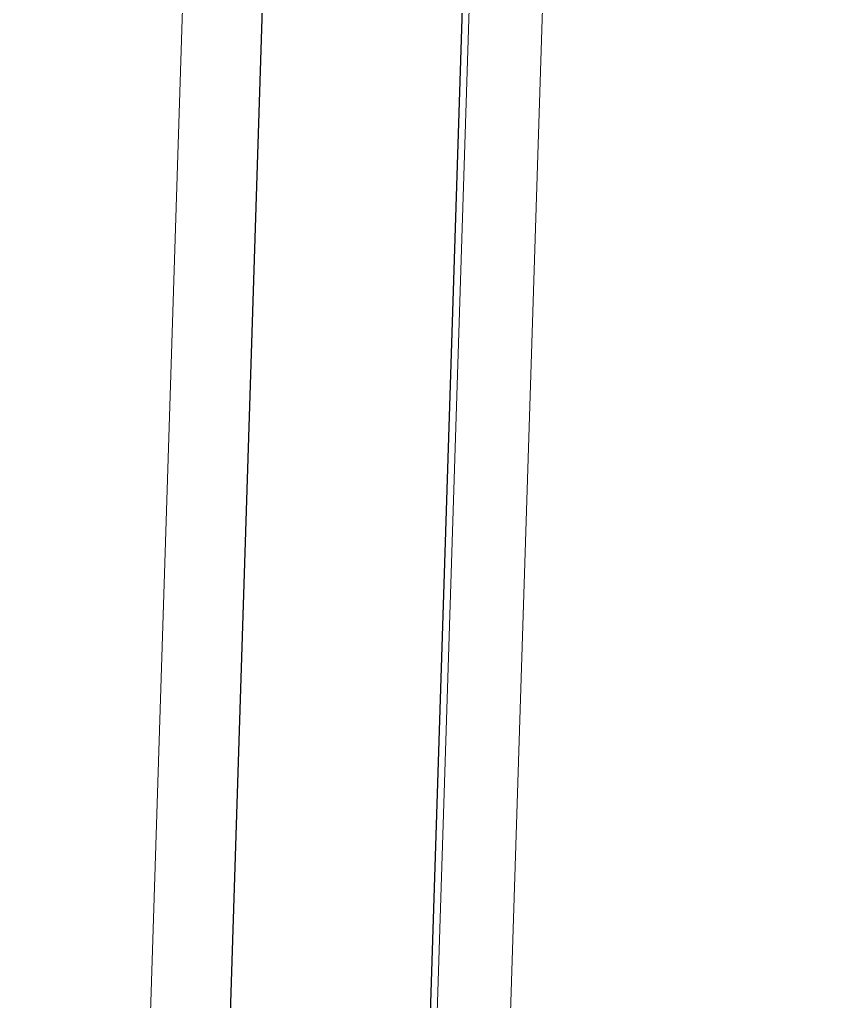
# Model space of a CAD drawing. Extents: x 2536801 to 2538856, y 7112140 to 7131569.
# Drawn here: x 2537846.6 to 2537967, y 7117363.7 to 7117511 of the extents above; entities that cross this region are included whole.
import ezdxf

# ---------------------------------------------------------------- set-up
doc = ezdxf.new("R2010")
doc.units = 0
doc.header["$LTSCALE"] = 100
doc.header["$MEASUREMENT"] = 0
for name, color, linetype, lineweight in [('D_CTB_1', 2, 'Continuous', 0), ('D_EOS_ML', 7, 'Continuous', 30), ('D_EOT_ML', 7, 'Continuous', 13)]:
    doc.layers.add(name, color=color, linetype=linetype, lineweight=lineweight)

msp = doc.modelspace()

# ---------------------------------------------------------------- linework, layer by layer
at = {"layer": 'D_CTB_1', "linetype": 'Continuous', "lineweight": 0, "ltscale": 0.025}
msp.add_line((2537889.54, 7116744.37), (2537937.91, 7118262.38), dxfattribs=at)
at = {"layer": 'D_EOS_ML'}
for p, q in [((2537858.55, 7116745.35), (2538220.42, 7128102.78)), ((2537888.54, 7116744.4), (2538250.41, 7128101.82))]:
    msp.add_line(p, q, dxfattribs=at)
at = {"layer": 'D_EOT_ML'}
for p, q in [((2537846.56, 7116745.74), (2538208.43, 7128103.16)), ((2537900.53, 7116744.02), (2538262.4, 7128101.44))]:
    msp.add_line(p, q, dxfattribs=at)

doc.saveas('drawing.dxf')
